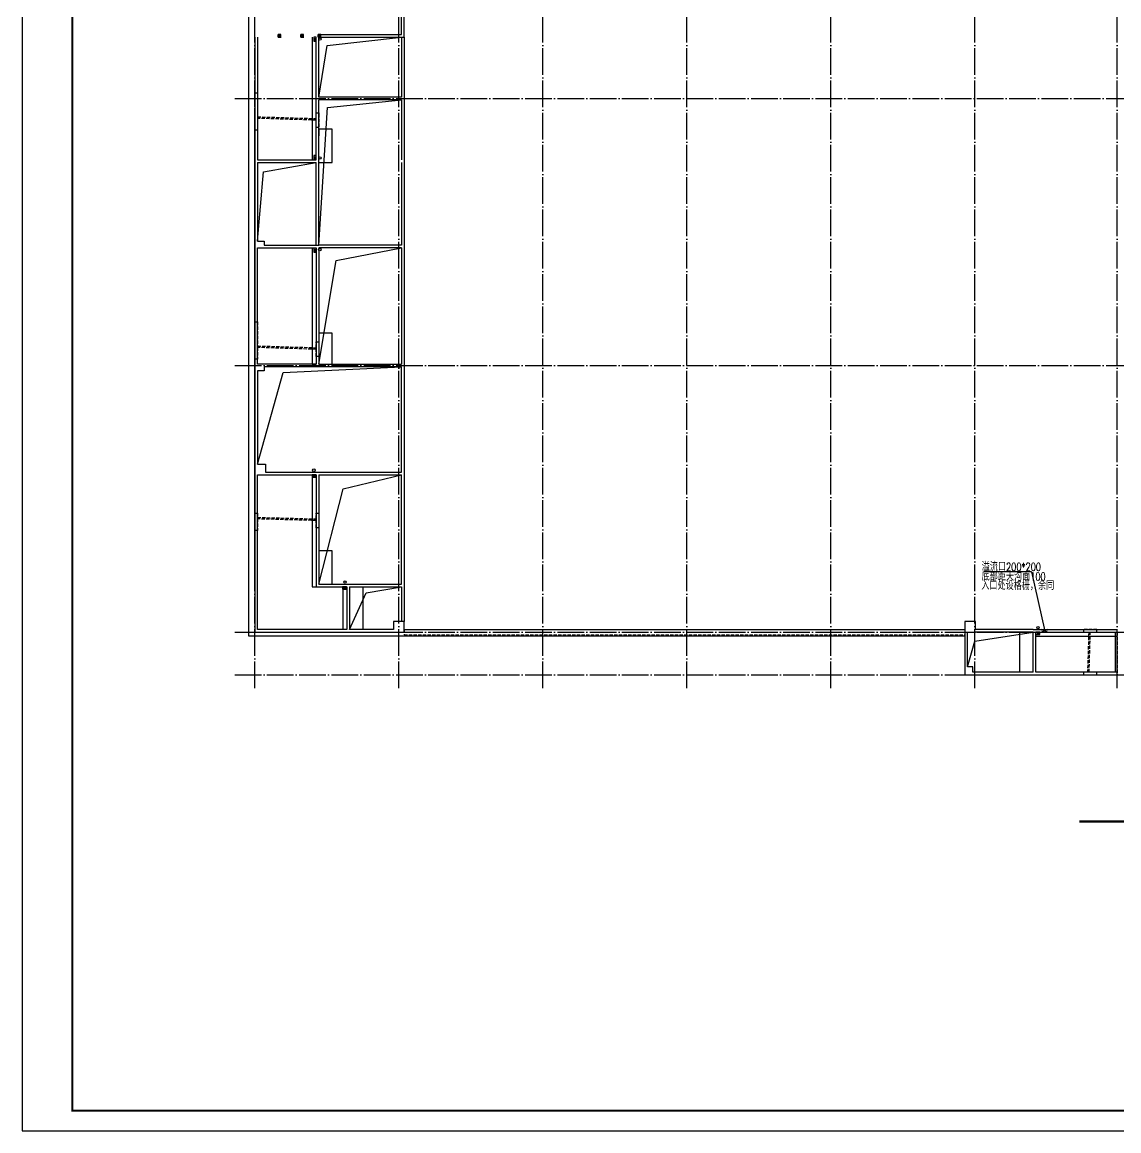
# Model space of a CAD drawing. Extents: x 6843040 to 15500510, y -6507076 to -4940511.
# Drawn here: x 9352617 to 9434853, y -5587886 to -5504777 of the extents above; entities that cross this region are included whole.
import ezdxf

# ---------------------------------------------------------------- set-up
doc = ezdxf.new("R2010")
doc.units = 0
doc.header["$LTSCALE"] = 1000
doc.header["$MEASUREMENT"] = 0
doc.linetypes.add('DASH', pattern=[0.35, 0.25, -0.1])
doc.linetypes.add('DOTE', pattern=[2.42, 2, -0.2, 0.02, -0.2])
for name, color, linetype in [('8', 8, 'Continuous'), ('BAR', 1, 'Continuous'), ('COLUMN', 10, 'Continuous'), ('DIM_ELEV', 3, 'Continuous'), ('DIM_SYMB', 3, 'Continuous'), ('DIM_雨水', 3, 'Continuous'), ('DOTE', 8, 'DOTE'), ('FLOOR', 9, 'Continuous'), ('plan-1', 40, 'Continuous'), ('PUB_HATCH', 8, 'Continuous'), ('PUB_TITLE', 4, 'Continuous'), ('ROOF', 7, 'Continuous'), ('VPIPE-雨水', 4, 'Continuous'), ('看线', 8, 'Continuous')]:
    doc.layers.add(name, color=color, linetype=linetype)
doc.styles.add('_HZTXT', font='SIMPLEX', dxfattribs={"width": 0.9, "bigfont": 'HZTXT'})

# ---------------------------------------------------------------- blocks, each defined once
blk = doc.blocks.new('电梯机房层构造柱0911')
at = {"layer": 'PUB_HATCH'}
h = blk.add_hatch(dxfattribs=at)
h.set_pattern_fill('钢筋混凝土', color=256, scale=25, angle=90, style=0)
h.set_pattern_definition([(134.999998, (-1440625.305, 990233.8), (-44.194175, -44.194172), []), (140, (-1440625.3, 990233.8), (15.68804, 179.315045), [18.75, -206.25]), (85, (-1440625.3, 990233.8), (-188.048035, -34.68783), [15, -165]), (190.4514, (-1440624, 990248.74), (-172.35988, 144.62735), [15.93505, -175.28553]), (136.1842, (-1440675.3, 990233.8), (41.37976, 266.81026), [28.125, -309.375]), (186.6356, (-1440671.86, 990256.03), (-243.52946, 233.66568), [23.90257, -262.92825]), (81.1842, (-1440675.3, 990233.8), (-243.52964, 233.6655), [22.5, -247.5]), (111, (-1440662.8, 990258.8), (100.65473, 149.22676), [18.75, -206.25]), (56, (-1440662.8, 990258.8), (-181.28751, 60.82884), [15, -165]), (161.4514, (-1440654.42, 990271.24), (-80.63262, 210.05566), [15.93505, -175.28553]), (127.499998, (-1440625.305, 990233.8), (-83.223463, 3.039967), [0, -163, 0, -167.5, 0, -165.625]), (97.499998, (-1440625.305, 990233.8), (-98.602926, 65.767388), [0, -95.5, 0, -159.25, 0, -63.125]), (57.499998, (-1440625.305, 990178.05), (5.638722, 133.455609), [0, -62.5, 0, -195, 0, -258.75]), (47.499998, (-1440625.3, 990153.05), (-25.02624, 145.796543), [0, -81.25, 0, -129.5, 0, -183.75])])
edge = h.paths.add_edge_path()
edge.add_line((-1134209, 1257715), (-1134409, 1257715))
edge.add_line((-1134209, 1257715), (-1134209, 1257915))
edge.add_line((-1134209, 1257915), (-1134409, 1257915))
edge.add_line((-1134409, 1257915), (-1134409, 1257715))
h = blk.add_hatch(dxfattribs=at)
h.set_pattern_fill('钢筋混凝土', color=256, scale=25, angle=90, style=0)
h.set_pattern_definition([(134.999998, (-1438925.305, 990233.8), (-44.194175, -44.194172), []), (140, (-1438925.3, 990233.8), (15.68804, 179.315045), [18.75, -206.25]), (85, (-1438925.3, 990233.8), (-188.048035, -34.68783), [15, -165]), (190.4514, (-1438924, 990248.74), (-172.35988, 144.62735), [15.93505, -175.28553]), (136.1842, (-1438975.3, 990233.8), (41.37976, 266.81026), [28.125, -309.375]), (186.6356, (-1438971.86, 990256.03), (-243.52946, 233.66568), [23.90257, -262.92825]), (81.1842, (-1438975.3, 990233.8), (-243.52964, 233.6655), [22.5, -247.5]), (111, (-1438962.8, 990258.8), (100.65473, 149.22676), [18.75, -206.25]), (56, (-1438962.8, 990258.8), (-181.28751, 60.82884), [15, -165]), (161.4514, (-1438954.42, 990271.24), (-80.63262, 210.05566), [15.93505, -175.28553]), (127.499998, (-1438925.305, 990233.8), (-83.223463, 3.039967), [0, -163, 0, -167.5, 0, -165.625]), (97.499998, (-1438925.305, 990233.8), (-98.602926, 65.767388), [0, -95.5, 0, -159.25, 0, -63.125]), (57.499998, (-1438925.305, 990178.05), (5.638722, 133.455609), [0, -62.5, 0, -195, 0, -258.75]), (47.499998, (-1438925.3, 990153.05), (-25.02624, 145.796543), [0, -81.25, 0, -129.5, 0, -183.75])])
edge = h.paths.add_edge_path()
edge.add_line((-1132509, 1257715), (-1132709, 1257715))
edge.add_line((-1132509, 1257715), (-1132509, 1257915))
edge.add_line((-1132509, 1257915), (-1132709, 1257915))
edge.add_line((-1132709, 1257915), (-1132709, 1257715))
h = blk.add_hatch(dxfattribs=at)
h.set_pattern_fill('钢筋混凝土', color=256, scale=25, angle=90, style=0)
h.set_pattern_definition([(134.999998, (-1437625.3, 990233.8), (-44.194175, -44.194172), []), (140, (-1437625.3, 990233.8), (15.68804, 179.315045), [18.75, -206.25]), (85, (-1437625.3, 990233.8), (-188.048035, -34.68783), [15, -165]), (190.4514, (-1437624, 990248.74), (-172.35988, 144.62735), [15.93505, -175.28553]), (136.1842, (-1437675.3, 990233.8), (41.37976, 266.81026), [28.125, -309.375]), (186.6356, (-1437671.85, 990256.03), (-243.52946, 233.66568), [23.90257, -262.92825]), (81.1842, (-1437675.3, 990233.8), (-243.52964, 233.6655), [22.5, -247.5]), (111, (-1437662.8, 990258.8), (100.65473, 149.22676), [18.75, -206.25]), (56, (-1437662.8, 990258.8), (-181.28751, 60.82884), [15, -165]), (161.4514, (-1437654.41, 990271.24), (-80.63262, 210.05566), [15.93505, -175.28553]), (127.499998, (-1437625.3, 990233.8), (-83.223463, 3.039967), [0, -163, 0, -167.5, 0, -165.625]), (97.499998, (-1437625.3, 990233.8), (-98.602926, 65.767388), [0, -95.5, 0, -159.25, 0, -63.125]), (57.499998, (-1437625.3, 990178.05), (5.638722, 133.455609), [0, -62.5, 0, -195, 0, -258.75]), (47.499998, (-1437625.3, 990153.05), (-25.02624, 145.796543), [0, -81.25, 0, -129.5, 0, -183.75])])
edge = h.paths.add_edge_path()
edge.add_line((-1131209, 1257715), (-1131409, 1257715))
edge.add_line((-1131209, 1257715), (-1131209, 1257915))
edge.add_line((-1131209, 1257915), (-1131409, 1257915))
edge.add_line((-1131409, 1257915), (-1131409, 1257715))
at = {"layer": 'COLUMN'}
for points in [[(-1134409, 1257715), (-1134209, 1257715), (-1134209, 1257915), (-1134409, 1257915)], [(-1132709, 1257715), (-1132509, 1257715), (-1132509, 1257915), (-1132709, 1257915)], [(-1131409, 1257715), (-1131209, 1257715), (-1131209, 1257915), (-1131409, 1257915)]]:
    blk.add_lwpolyline(points, close=True, dxfattribs=at)
blk = doc.blocks.new('电梯机房层排水0922')
at = {"layer": '8', "color": 7, "true_color": 0xffffff}
for p, q in [((9423305, -5550500), (9422919, -5550300)), ((9423305, -5550300), (9422919, -5550500))]:
    blk.add_line(p, q, dxfattribs=at)
at = {"layer": '8', "color": 7, "const_width": 50}
blk.add_lwpolyline([(9423305, -5550500), (9423305, -5550300), (9422919, -5550300), (9422919, -5550500)], close=True, dxfattribs=at)
at = {"layer": 'DIM_雨水'}
for p, q in [((9368311, -5506005), (9368483, -5506005)), ((9368311, -5506106), (9368483, -5506106)), ((9368311, -5514869), (9368483, -5514869)), ((9368311, -5514970), (9368483, -5514970)), ((9368311, -5521822), (9368483, -5521822)), ((9368311, -5521923), (9368483, -5521923)), ((9368289, -5538704), (9368289, -5538876)), ((9368390, -5538704), (9368390, -5538876)), ((9422126, -5545983), (9418552, -5545983)), ((9422126, -5545983), (9423122, -5550430)), ((9370584, -5547101), (9370584, -5547273)), ((9370685, -5547101), (9370685, -5547273)), ((9422575, -5550501), (9422575, -5550673)), ((9422676, -5550501), (9422676, -5550673))]:
    blk.add_line(p, q, dxfattribs=at)
for points in [[(9368483, -5506211), (9368483, -5505911), (9368311, -5505911), (9368311, -5506211)], [(9368483, -5515074), (9368483, -5514774), (9368311, -5514774), (9368311, -5515074)], [(9368483, -5522028), (9368483, -5521728), (9368311, -5521728), (9368311, -5522028)], [(9368185, -5538876), (9368485, -5538876), (9368485, -5538704), (9368185, -5538704)], [(9370479, -5547273), (9370779, -5547273), (9370779, -5547101), (9370479, -5547101)], [(9422470, -5550673), (9422770, -5550673), (9422770, -5550501), (9422470, -5550501)]]:
    blk.add_lwpolyline(points, close=True, dxfattribs=at)
at = {"layer": 'VPIPE-雨水'}
for centre in [(9368786, -5506043), (9368788, -5514956), (9368767, -5521817), (9368320, -5538359), (9370664, -5546743), (9422620, -5550169)]:
    blk.add_circle(centre, 90, dxfattribs=at)
at = {"layer": 'DIM_雨水', "style": '_HZTXT', "width": 0.75}
for s, p in [('溢流口200*200', (9418402, -5545909)), ('入口处设格栅，余同', (9418369, -5547325)), ('底部距天沟面100', (9418394, -5546638))]:
    blk.add_text(s, height=600, dxfattribs=at).set_placement(p)

msp = doc.modelspace()

# ---------------------------------------------------------------- linework, layer by layer
for points in [[(9375002.6, -5505902), (9381252.6, -5505902), (9381252.6, -5494102)], [(9375002.6, -5505702), (9381052.6, -5505702), (9381052.6, -5494102)], [(9370052.6, -5505902), (9370052.6, -5550502), (9381252.6, -5550502), (9381252.6, -5549702), (9380452.6, -5549702), (9380452.6, -5550302), (9377152.6, -5550302)], [(9370252.6, -5505902), (9370252.6, -5515102)], [(9370252.6, -5515102), (9374652.6, -5515102), (9374652.6, -5505902)], [(9374852.6, -5510402), (9374852.6, -5505902)], [(9381052.6, -5505902), (9381052.6, -5510402)], [(9381252.6, -5505902), (9381252.6, -5549702)], [(9381052.6, -5510402), (9374852.6, -5510402)], [(9381052.6, -5510602), (9374852.6, -5510602)], [(9374852.6, -5521501.2), (9375523.7, -5511182.1), (9381052.6, -5510602)], [(9374852.6, -5515302), (9374852.6, -5510602)], [(9381052.6, -5510602), (9381052.6, -5515102)], [(9370052.6, -5546802), (9370052.6, -5511252)], [(9374852.6, -5515302), (9375852.6, -5515302), (9375852.6, -5512802), (9374852.6, -5512802), (9374852.6, -5513302)], [(9370252.6, -5515302), (9370252.6, -5521202)], [(9370252.6, -5515302), (9374652.6, -5515302)], [(9370252.6, -5521202), (9370724.2, -5515985.2), (9374652.6, -5515302)], [(9374652.6, -5521501.2), (9374652.6, -5515302)], [(9374852.6, -5521501.2), (9374852.6, -5515302)], [(9381052.6, -5515302), (9381052.6, -5521501.2)], [(9370252.6, -5521202), (9370752.6, -5521202), (9370752.6, -5521501.2), (9374852.6, -5521501.2), (9374852.6, -5521501.2)], [(9370252.6, -5521701.2), (9374652.6, -5521701.2), (9374652.6, -5530402), (9370252.6, -5530402), (9370252.6, -5521701.2)], [(9374652.6, -5521701.2), (9374652.6, -5530402)], [(9374852.6, -5521501.2), (9374852.6, -5521501.2)], [(9381052.6, -5521501.2), (9374852.6, -5521501.2)], [(9381052.6, -5521701.2), (9374852.6, -5521701.2)], [(9374852.6, -5530402), (9376173.3, -5522644.9), (9381052.6, -5521701.2)], [(9374852.6, -5521701.2), (9374852.6, -5530402)], [(9374852.6, -5521701.2), (9374852.6, -5530402)], [(9381052.6, -5521701.2), (9381052.6, -5530402)], [(9375852.6, -5530402), (9375852.6, -5528101.5), (9374852.6, -5528101.5), (9374852.6, -5528601.5)], [(9370252.6, -5537902), (9370852.6, -5537902), (9370852.6, -5538502), (9381052.6, -5538502), (9381052.6, -5530602)], [(9370252.6, -5537902), (9372187.9, -5531037.9), (9381052.6, -5530602)], [(9381052.6, -5530602), (9370752.6, -5530602), (9370752.6, -5530902.5), (9370252.6, -5530902.5)], [(9374852.6, -5530402), (9381052.6, -5530402)], [(9370252.6, -5530902.5), (9370252.6, -5537902)], [(9370252.6, -5538702), (9374652.6, -5538702), (9374652.6, -5547101.5), (9376952.6, -5547101.5), (9376952.6, -5550302), (9370252.6, -5550302), (9370252.6, -5538702)], [(9374852.6, -5538702), (9381052.6, -5538702)], [(9374852.6, -5546901.6), (9376690.6, -5539764.6), (9381052.6, -5538702)], [(9374852.6, -5538702), (9374852.6, -5546901.5), (9381052.6, -5546901.5), (9381052.6, -5538702)], [(9374852.6, -5546901.5), (9375852.6, -5546901.5), (9375852.6, -5544401.5), (9374852.6, -5544401.5), (9374852.6, -5544901.5)], [(9377152.6, -5547101.6), (9381052.6, -5547101.6)], [(9377152.6, -5550302), (9378411.2, -5547549.9), (9381052.6, -5547101.6)], [(9377152.6, -5547101.6), (9377152.6, -5550302)], [(9378152.6, -5547101.6), (9378152.6, -5550301.5)], [(9381052.6, -5547101.6), (9381052.6, -5549702)], [(9424102.6, -5550302), (9424102.6, -5549702), (9423302.6, -5549702), (9423302.6, -5553702), (9434727.6, -5553702)], [(9428427.9, -5553501.5), (9423902.6, -5553501.5), (9423902.6, -5553102), (9423502.6, -5553102), (9423502.6, -5550502), (9424102.6, -5550502)], [(9423502.6, -5553102), (9424052.6, -5551177.1), (9428427.9, -5550502)], [(9428427.9, -5550302), (9424102.6, -5550302)], [(9428427.9, -5550502), (9424102.6, -5550502)], [(9428427.9, -5553501.7), (9427427.9, -5553501.5), (9427427.9, -5550502)], [(9428427.9, -5550302), (9434727.6, -5550302)], [(9428427.9, -5553501.5), (9428427.9, -5550502)], [(9434727.6, -5553502), (9428627.9, -5553502), (9428627.9, -5550502), (9434727.6, -5550502)], [(9434727.6, -5553702), (9434727.6, -5550302)], [(9434727.6, -5553702), (9434727.6, -5550302)]]:
    msp.add_lwpolyline(points)
at = {"layer": 'DIM_ELEV'}
for points in [[(9374352.6, -5505902), (9374352.6, -5515102), (9374652.6, -5515102)], [(9374352.6, -5521701.2), (9374352.6, -5530402), (9374652.6, -5530402)], [(9374352.6, -5538702), (9374352.6, -5547101.5), (9374652.6, -5547101.5)], [(9376652.6, -5547101.5), (9376652.6, -5550302)]]:
    msp.add_lwpolyline(points, dxfattribs=at)
at = {"layer": 'DIM_SYMB'}
msp.add_lwpolyline([(9428627.9, -5550802), (9434727.6, -5550802)], dxfattribs=at)
at = {"layer": 'DIM_SYMB', "const_width": 175}
msp.add_lwpolyline([(9431894.1, -5564686.8), (9443975.8, -5564686.8)], dxfattribs=at)
at = {"layer": 'DOTE'}
for p, q in [((9370052.6, -5554702), (9370052.6, -5485702.5)), ((9380852.6, -5554702), (9380852.6, -5485702.5)), ((9391652.6, -5554702), (9391652.6, -5485702.5)), ((9402452.6, -5554702), (9402452.6, -5485702.5)), ((9413252.6, -5554702), (9413252.6, -5485702.5)), ((9424052.6, -5554702), (9424052.6, -5485702.5)), ((9434727.6, -5554702), (9434727.6, -5485702.5)), ((9368552.6, -5510502), (9500652.6, -5510502)), ((9368552.6, -5530502), (9500652.6, -5530502)), ((9368552.6, -5550502), (9502093.4, -5550502)), ((9368552.6, -5553702), (9502093.4, -5553702))]:
    msp.add_line(p, q, dxfattribs=at)
at = {"layer": 'FLOOR', "linetype": 'DASH'}
for points in [[(9370052.6, -5512864.3), (9370052.6, -5510064.3), (9370252.6, -5510064.3), (9370252.6, -5511870.3), (9374652.6, -5512003.3), (9374652.6, -5511564.3), (9374852.6, -5511564.3), (9374852.6, -5511663.3), (9374852.6, -5512663.3), (9374652.6, -5512663.3), (9374652.6, -5512123.3), (9370252.4, -5511990.4), (9370252.6, -5512864.3)], [(9370052.6, -5530039.7), (9370052.6, -5527239.7), (9370252.6, -5527239.7), (9370252.6, -5529045.7), (9374652.6, -5529178.6), (9374652.6, -5528739.7), (9374852.6, -5528739.7), (9374852.6, -5528838.6), (9374852.6, -5529838.6), (9374652.6, -5529838.6), (9374652.6, -5529298.7), (9370252.4, -5529165.7), (9370252.6, -5530039.7)], [(9370052.6, -5542889.1), (9370052.6, -5541589.1), (9370252.6, -5541589.1), (9370252.6, -5541895.2), (9374652.6, -5542015.2), (9374652.6, -5541589.1), (9374852.6, -5541589.1), (9374852.6, -5541688.1), (9374852.6, -5542688.1), (9374652.6, -5542688.1), (9374652.9, -5542135.2), (9370252.4, -5542015.2), (9370252.6, -5542889.1)]]:
    msp.add_lwpolyline(points, close=True, dxfattribs=at)
for points in [[(9432714.6, -5550502), (9433200.4, -5550502), (9433200.4, -5550302), (9432200.4, -5550302), (9432200.4, -5550502), (9432500.4, -5550502), (9432594.6, -5550502), (9432506.3, -5553502), (9432500.4, -5553502), (9432200.4, -5553502), (9432200.4, -5553702), (9432500.4, -5553702), (9433200.4, -5553702), (9433200.4, -5553502), (9432626.4, -5553502), (9432714.5, -5550505.5)], [(9434727.6, -5550502), (9434727.6, -5553702)]]:
    msp.add_lwpolyline(points, dxfattribs=at)
at = {"layer": 'FLOOR'}
msp.add_lwpolyline([(9434567.6, -5550502), (9434567.6, -5553502)], dxfattribs=at)
at = {"layer": 'PUB_TITLE'}
msp.add_lwpolyline([(9352616.9, -5587885.6), (9530966.9, -5587885.6), (9530966.9, -5461735.6), (9352616.9, -5461735.6)], close=True, dxfattribs=at)
at = {"layer": 'PUB_TITLE', "const_width": 150}
msp.add_lwpolyline([(9356366.9, -5586385.6), (9529466.9, -5586385.6), (9529466.9, -5463235.6), (9356366.9, -5463235.6)], close=True, dxfattribs=at)
at = {"layer": 'ROOF', "color": 251}
msp.add_lwpolyline([(9374852.6, -5510402), (9375484, -5506521.9), (9381052.6, -5505903.8)], dxfattribs=at)
at = {"layer": '看线'}
for points in [[(9423302.6, -5550802), (9369602.6, -5550802), (9369602.6, -5498352)], [(9381252.6, -5550302), (9423302.6, -5550302)]]:
    msp.add_lwpolyline(points, dxfattribs=at)
at = {"layer": '看线', "linetype": 'DASH'}
for points in [[(9381252.6, -5550302), (9381252.6, -5550702)], [(9381252.6, -5550702), (9423302.6, -5550702)]]:
    msp.add_lwpolyline(points, dxfattribs=at)

# ---------------------------------------------------------------- block references
at = {"layer": 'BAR', "color": 1}
msp.add_blockref('电梯机房层构造柱0911', (10506211.5, -6763617.3), dxfattribs=at)
at = {"layer": 'plan-1'}
msp.add_blockref('电梯机房层排水0922', (6169.2, -1.1), dxfattribs=at)

doc.saveas('drawing.dxf')
